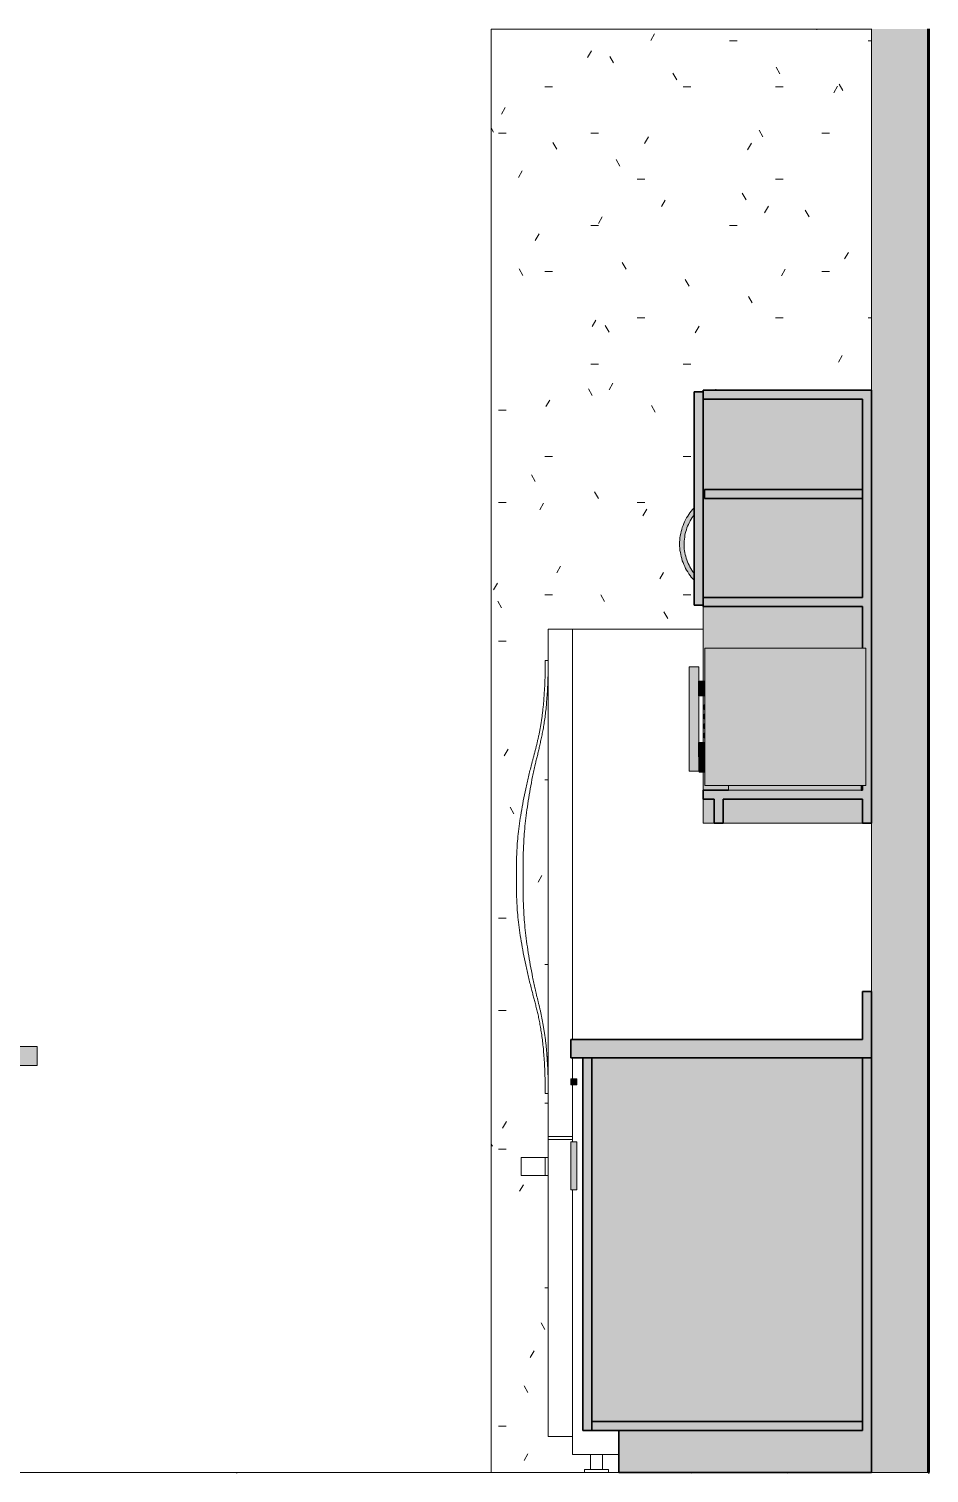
# Model space of a CAD drawing. Header units: inches. Extents: x -1667 to 6641, y -48 to 265.
# Drawn here: x 1097.3 to 1172.1, y 0 to 120 of the extents above; entities that cross this region are included whole.
import ezdxf

# ---------------------------------------------------------------- set-up
doc = ezdxf.new("R2010")
doc.units = ezdxf.units.IN
doc.header["$MEASUREMENT"] = 0
for name, color, linetype, lineweight in [('A-GENM', 13, 'Continuous', 9), ('A-WALL-PATT', 111, 'Continuous', 18), ('C-BLDG-PADS', 91, 'Continuous', 9), ('I-FURN', 30, 'Continuous', 9), ('I-WALL', 2, 'Continuous', 18), ('Q-CASE', 31, 'Continuous', 9), ('Q-SPCQ', 91, 'Continuous', 9)]:
    doc.layers.add(name, color=color, linetype=linetype, lineweight=lineweight)

# ---------------------------------------------------------------- blocks, each defined once
blk = doc.blocks.new('Open Source Metal Building_Exterior_rvt-6-Kitchen - South Elevation')
at = {"layer": 'C-BLDG-PADS'}
h = blk.add_hatch(dxfattribs=at)
h.set_pattern_fill('FP_17', style=0, pattern_type=2)
h.set_pattern_definition([(50, (-2070.098, 0), (13.77135, -1.20496), [1.44, -15.84]), (355, (-2070.098, 0), (-2.66442, 14.44218), [1.152, -12.672]), (100.451, (-2068.95, -0.1), (11.10708, 13.23737), [1.224, -13.462]), (46.184, (-2070.098, 3.84), (20.49128, -3.17785), [2.16, -23.76]), (96.636, (-2068.39, 3.575), (17.94587, 18.70315), [1.836, -20.193]), (351.184, (-2070.098, 3.84), (17.9454, 18.7026), [1.728, -19.008]), (21, (-2068.178, 2.88), (11.46052, -7.73037), [1.44, -15.84]), (326, (-2068.178, 2.88), (4.67135, 13.92315), [1.152, -12.672]), (71.451, (-2067.223, 2.236), (16.13207, 6.19284), [1.224, -13.462]), (37.5, (-2070.098, 0), (0.233123, 6.39175), [0.634, -11.885, 0.634, -12.23, -12.72]), (37.5, (-2070.098, 0), (0.233123, 6.39175), [-25.382, 0.634, -12.086]), (7.5, (-2070.098, 0), (5.05073, 7.57304), [0.634, -6.701, 0.634, -11.597, -4.848]), (7.5, (-2070.098, 0), (5.05073, 7.57304), [-19.565, 0.634, -4.214]), (327.5, (-2074.38, 0), (10.24958, -0.43289), [0.634, -4.166, 0.634, -14.342, -19.872]), (327.5, (-2074.38, 0), (10.24958, -0.43289), [-19.776, 0.634, -19.238]), (317.5, (-2076.3, 0), (11.19739, 1.922144), [0.634, -5.606, 0.634, -9.312, -14.112]), (317.5, (-2076.3, 0), (11.19739, 1.922144), [-16.186, 0.634, -13.478])])
h.paths.add_polyline_path([(-981.54, -0.04), (-897.99, -0.04), (-897.99, 0), (-1120.8, 0), (-1120.8, -0.04), (-988.51, -0.04)], flags=0)
at = {"layer": 'C-BLDG-PADS', "color": 250, "lineweight": 18}
blk.add_line((-897.99, 0), (-1120.8, 0), dxfattribs=at)
blk = doc.blocks.new('Counter Top-L Shaped - 24_ Depth U SHAPED-689926-Kitchen - South Elevation')
at = {"layer": 'Q-CASE'}
h = blk.add_hatch(color=256, dxfattribs=at)
h.paths.add_polyline_path([(-1116.03, 34.5), (-1091.03, 34.5), (-1091.03, 36), (-1115.28, 36), (-1115.28, 40), (-1116.03, 40)], flags=0)
h.paths.add_polyline_path([(-927.78, 34.5), (-902.78, 34.5), (-902.78, 40), (-903.53, 40), (-903.53, 36), (-927.78, 36)], flags=0)
at = {"layer": 'Q-CASE', "lineweight": 30}
for p, q in [((-1115.28, 40), (-1116.03, 40)), ((-1116.03, 40), (-1116.03, 34.5)), ((-1115.28, 36), (-1115.28, 40)), ((-902.78, 40), (-903.53, 40)), ((-903.53, 40), (-903.53, 36)), ((-902.78, 34.5), (-902.78, 40)), ((-1091.03, 36), (-1115.28, 36)), ((-1091.03, 34.5), (-1091.03, 36)), ((-903.53, 36), (-927.78, 36)), ((-927.78, 36), (-927.78, 34.5)), ((-1116.03, 34.5), (-1091.03, 34.5)), ((-927.78, 34.5), (-902.78, 34.5))]:
    blk.add_line(p, q, dxfattribs=at)
blk = doc.blocks.new('Refrigeration-Dacor-Millennia - PF36BNDFBK-518783-Kitchen - South Elevation')
at = {"layer": 'A-GENM', "lineweight": 18}
for p, q in [((-927.65, 70.12), (-929.65, 70.12)), ((-929.65, 70.12), (-929.65, 27.59)), ((-927.65, 36), (-927.65, 70.12)), ((-927.65, 32.75), (-927.65, 34.5)), ((-927.65, 27.5), (-927.65, 32.25)), ((-929.65, 27.59), (-929.65, 3)), ((-927.65, 3), (-927.65, 23.5)), ((-929.65, 3), (-927.65, 3))]:
    blk.add_line(p, q, dxfattribs=at)
at = {"layer": 'A-GENM'}
for p, q in [((-927.65, 70.12), (-929.65, 70.12)), ((-929.65, 70.12), (-929.65, 3)), ((-927.65, 36), (-927.65, 70.12)), ((-929.9, 67.53), (-929.65, 67.53)), ((-927.65, 32.75), (-927.65, 34.5)), ((-929.65, 31.53), (-929.9, 31.53)), ((-927.65, 27.5), (-927.65, 32.25)), ((-929.65, 27.94), (-927.65, 27.94)), ((-929.65, 27.69), (-927.65, 27.69)), ((-931.9, 24.69), (-931.9, 26.19)), ((-931.9, 26.19), (-929.65, 26.19)), ((-929.9, 26.19), (-929.9, 24.69)), ((-929.65, 24.69), (-931.9, 24.69)), ((-927.65, 3), (-927.65, 23.5)), ((-929.65, 3), (-927.65, 3)), ((-926.15, 1.5), (-926.15, 0.25)), ((-925.15, 0.25), (-925.15, 1.5)), ((-926.15, 0.25), (-926.65, 0.25)), ((-926.65, 0.25), (-926.65, 0)), ((-926.15, 0.25), (-925.15, 0.25)), ((-924.65, 0.25), (-925.15, 0.25)), ((-924.65, 0), (-924.65, 0.25))]:
    blk.add_line(p, q, dxfattribs=at)
for points in [[(-929.9, 31.53), (-929.9, 32.12), (-929.92, 32.95), (-929.96, 33.95), (-930.01, 34.63), (-930.06, 35.26), (-930.12, 35.86), (-930.2, 36.4), (-930.28, 36.91), (-930.36, 37.39), (-930.44, 37.76), (-930.5, 38.05), (-930.56, 38.34), (-930.65, 38.67), (-930.73, 39), (-930.8, 39.26), (-930.86, 39.51), (-930.95, 39.82), (-931.06, 40.23), (-931.17, 40.7), (-931.34, 41.37), (-931.6, 42.55), (-931.86, 43.88), (-932.05, 45.12), (-932.16, 45.98), (-932.23, 46.77), (-932.27, 47.51), (-932.3, 48.2), (-932.3, 48.87), (-932.3, 49.53), (-932.3, 50.19), (-932.3, 50.86), (-932.27, 51.56), (-932.23, 52.29), (-932.16, 53.09), (-932.05, 53.95), (-931.91, 54.87), (-931.73, 55.85), (-931.53, 56.85), (-931.34, 57.69), (-931.17, 58.37), (-931.07, 58.79), (-930.98, 59.12), (-930.91, 59.37), (-930.85, 59.62), (-930.78, 59.87), (-930.71, 60.13), (-930.65, 60.39), (-930.58, 60.66), (-930.52, 60.94), (-930.45, 61.23), (-930.39, 61.52), (-930.33, 61.83), (-930.28, 62.15), (-930.22, 62.49), (-930.17, 62.84), (-930.13, 63.21), (-930.08, 63.6), (-930.04, 64.01), (-930.01, 64.44), (-929.98, 64.89), (-929.94, 65.52), (-929.91, 66.38), (-929.9, 67.14), (-929.9, 67.53)], [(-929.65, 67.53), (-929.65, 66.94), (-929.67, 66.11), (-929.71, 65.12), (-929.76, 64.43), (-929.81, 63.8), (-929.87, 63.21), (-929.94, 62.66), (-930.02, 62.15), (-930.1, 61.67), (-930.18, 61.3), (-930.24, 61.01), (-930.3, 60.73), (-930.37, 60.39), (-930.45, 60.07), (-930.51, 59.81), (-930.57, 59.55), (-930.65, 59.24), (-930.75, 58.83), (-930.85, 58.37), (-930.99, 57.7), (-931.22, 56.51), (-931.42, 55.18), (-931.57, 53.95), (-931.65, 53.09), (-931.7, 52.3), (-931.73, 51.56), (-931.75, 50.86), (-931.75, 50.19), (-931.75, 49.53), (-931.75, 48.87), (-931.75, 48.2), (-931.73, 47.51), (-931.7, 46.77), (-931.65, 45.98), (-931.57, 45.12), (-931.46, 44.19), (-931.32, 43.22), (-931.15, 42.21), (-930.99, 41.37), (-930.85, 40.7), (-930.76, 40.28), (-930.68, 39.94), (-930.62, 39.69), (-930.56, 39.45), (-930.5, 39.19), (-930.44, 38.93), (-930.37, 38.67), (-930.31, 38.4), (-930.25, 38.12), (-930.19, 37.83), (-930.13, 37.54), (-930.08, 37.23), (-930.02, 36.91), (-929.97, 36.57), (-929.92, 36.22), (-929.87, 35.85), (-929.83, 35.46), (-929.79, 35.05), (-929.76, 34.62), (-929.73, 34.18), (-929.69, 33.54), (-929.66, 32.68), (-929.65, 31.93), (-929.65, 31.53)]]:
    blk.add_open_spline(points, degree=3, knots=[-1, -1, -1, -1, -0.977941, -0.966912, -0.955882, -0.944853, -0.933824, -0.922794, -0.911765, -0.900735, -0.889706, -0.884191, -0.878676, -0.867647, -0.856618, -0.851103, -0.845588, -0.834559, -0.823529, -0.808824, -0.794118, -0.764706, -0.705882, -0.676471, -0.647059, -0.617647, -0.588235, -0.558824, -0.529412, -0.5, -0.470588, -0.441176, -0.411765, -0.382353, -0.352941, -0.323529, -0.294118, -0.264706, -0.235294, -0.205882, -0.191176, -0.176471, -0.169118, -0.161765, -0.154412, -0.147059, -0.139706, -0.132353, -0.125, -0.117647, -0.110294, -0.102941, -0.095588, -0.088235, -0.080882, -0.073529, -0.066176, -0.058824, -0.051471, -0.044118, -0.036765, -0.029412, -0.014706, 0, 0, 0, 0], dxfattribs=at)
at = {"layer": 'Q-SPCQ'}
for p, q in [((-927.65, 36), (-927.65, 70.12)), ((-927.65, 70.12), (-916.78, 70.12)), ((-927.65, 32.75), (-927.65, 34.5)), ((-927.65, 27.5), (-927.65, 32.25)), ((-927.65, 1.5), (-927.65, 23.5)), ((-923.78, 1.5), (-927.65, 1.5))]:
    blk.add_line(p, q, dxfattribs=at)
blk = doc.blocks.new('Base Cabinet-Double Door _ 2 Drawer - 33_-581383-Kitchen - South Elevation')
at = {"layer": 'Q-CASE'}
h = blk.add_hatch(color=256, dxfattribs=at)
h.paths.add_polyline_path([(-923.78, 0), (-902.78, 0), (-902.78, 34.5), (-903.53, 34.5), (-903.53, 3.5), (-923.78, 3.5)], flags=0)
h.paths.add_polyline_path([(-926.03, 3.5), (-926.03, 34.5), (-926.78, 34.5), (-926.78, 3.5)], flags=0)
for points in [[(-926.03, 4.25), (-903.53, 4.25), (-903.53, 34.5), (-926.03, 34.5), (-926.03, 29.98)], [(-927.28, 32.25), (-927.28, 32.75), (-927.78, 32.75), (-927.78, 32.25)], [(-927.28, 23.5), (-927.28, 27.5), (-927.78, 27.5), (-927.78, 23.5)], [(-903.53, 3.5), (-903.53, 4.25), (-926.03, 4.25), (-926.03, 3.5)]]:
    blk.add_hatch(color=256, dxfattribs=at).paths.add_polyline_path(points, flags=0)
at = {"layer": 'Q-CASE', "lineweight": 30}
for p, q in [((-926.03, 34.5), (-926.78, 34.5)), ((-926.78, 34.5), (-926.78, 3.5)), ((-926.03, 3.5), (-926.03, 34.5)), ((-903.53, 34.5), (-903.53, 3.5)), ((-902.78, 34.5), (-903.53, 34.5)), ((-902.78, 0), (-902.78, 34.5)), ((-903.53, 4.25), (-926.03, 4.25)), ((-926.03, 4.25), (-926.03, 3.5)), ((-903.53, 3.5), (-903.53, 4.25)), ((-926.78, 3.5), (-926.03, 3.5)), ((-926.03, 3.5), (-903.53, 3.5)), ((-903.53, 3.5), (-923.78, 3.5)), ((-923.78, 3.5), (-923.78, 0)), ((-923.78, 0), (-902.78, 0))]:
    blk.add_line(p, q, dxfattribs=at)
at = {"layer": 'Q-CASE'}
for p, q in [((-927.78, 32.25), (-927.78, 32.75)), ((-927.78, 32.75), (-927.28, 32.75)), ((-927.28, 32.75), (-927.28, 32.25)), ((-927.28, 32.25), (-927.78, 32.25)), ((-927.78, 23.5), (-927.78, 27.5)), ((-927.78, 27.5), (-927.28, 27.5)), ((-927.28, 27.5), (-927.28, 23.5)), ((-927.28, 23.5), (-927.78, 23.5))]:
    blk.add_line(p, q, dxfattribs=at)
blk = doc.blocks.new('293304 - 293304 2-686755-Kitchen - South Elevation')
at = {"layer": 'Q-CASE'}
for points in [[(-917.53, 72.12), (-916.78, 72.12), (-916.78, 89.87), (-917.53, 89.87), (-917.53, 75.01)], [(-902.78, 54), (-902.78, 90), (-916.78, 90), (-916.78, 89.25), (-903.53, 89.25), (-903.53, 72.75), (-916.78, 72.75), (-916.78, 72), (-903.53, 72), (-903.53, 68.56), (-903.24, 68.56), (-903.24, 57.14), (-903.53, 57.14), (-903.53, 56.75), (-916.78, 56.75), (-916.78, 56), (-915.85, 56), (-915.85, 54), (-915.1, 54), (-915.1, 56), (-903.53, 56), (-903.53, 54)], [(-903.53, 81), (-903.53, 81.75), (-916.65, 81.75), (-916.65, 81), (-911.91, 81)], [(-917.53, 74.21), (-917.53, 74.47), (-918.08, 75.29), (-918.43, 76.22), (-918.54, 77.2), (-918.43, 78.18), (-918.08, 79.11), (-917.53, 79.96), (-917.53, 80.19), (-918.36, 78.96), (-918.7, 77.69), (-918.69, 76.71), (-918.36, 75.44), (-918.06, 74.97)], [(-917.53, 74.47), (-917.53, 74.74), (-918.17, 76), (-918.34, 76.74), (-918.36, 77.57), (-918.16, 78.44), (-917.53, 79.66), (-917.53, 79.93), (-918.08, 79.11), (-918.43, 78.18), (-918.54, 77.2), (-918.39, 76.13), (-918.08, 75.29), (-917.63, 74.62)], [(-916.78, 54), (-915.85, 54), (-915.85, 56), (-916.78, 56)], [(-903.53, 54), (-903.53, 56), (-915.1, 56), (-915.1, 54), (-904.28, 54)]]:
    blk.add_hatch(color=256, dxfattribs=at).paths.add_polyline_path(points, flags=0)
h = blk.add_hatch(color=256, dxfattribs=at)
h.paths.add_polyline_path([(-916.78, 56.75), (-914.66, 56.75), (-914.66, 57.14), (-916.63, 57.14), (-916.63, 58.23), (-916.78, 58.23), (-916.78, 57.14)], flags=0)
h.paths.add_polyline_path([(-903.63, 56.75), (-903.53, 56.75), (-903.53, 57.14), (-903.63, 57.14), (-903.63, 56.87)], flags=0)
h.paths.add_polyline_path([(-916.78, 60.69), (-916.63, 60.69), (-916.63, 61.08), (-916.7, 61.08), (-916.7, 61.47), (-916.63, 61.47), (-916.63, 61.87), (-916.7, 61.87), (-916.7, 62.26), (-916.63, 62.26), (-916.63, 62.66), (-916.7, 62.66), (-916.7, 63.05), (-916.63, 63.05), (-916.63, 63.44), (-916.7, 63.44), (-916.7, 63.84), (-916.63, 63.84), (-916.63, 64.59), (-916.78, 64.59), (-916.78, 61.08)], flags=0)
h.paths.add_polyline_path([(-916.63, 65.79), (-916.63, 68.56), (-903.53, 68.56), (-903.53, 72), (-916.78, 72), (-916.78, 65.79)], flags=0)
h.paths.add_polyline_path([(-911.91, 72.75), (-903.53, 72.75), (-903.53, 81), (-916.65, 81), (-916.65, 81.75), (-903.53, 81.75), (-903.53, 89.25), (-916.78, 89.25), (-916.78, 72.75)], flags=0)
at = {"layer": 'Q-CASE', "lineweight": 30}
for p, q in [((-916.78, 89.87), (-917.53, 89.87)), ((-917.53, 89.87), (-917.53, 72.12)), ((-902.78, 90), (-916.78, 90)), ((-916.78, 90), (-916.78, 89.25)), ((-916.78, 72.12), (-916.78, 89.87)), ((-916.78, 89.25), (-903.53, 89.25)), ((-903.53, 89.25), (-903.53, 72.75)), ((-902.78, 54), (-902.78, 90)), ((-903.53, 81.75), (-916.65, 81.75)), ((-916.65, 81.75), (-916.65, 81)), ((-903.53, 81), (-903.53, 81.75)), ((-916.65, 81), (-903.53, 81)), ((-917.53, 72.12), (-916.78, 72.12)), ((-903.53, 72.75), (-916.78, 72.75)), ((-916.78, 72.75), (-916.78, 72)), ((-916.78, 72), (-903.53, 72)), ((-903.53, 72), (-903.53, 68.56)), ((-914.66, 56.75), (-916.78, 56.75)), ((-916.78, 56.75), (-916.78, 56)), ((-903.53, 56.75), (-903.63, 56.75)), ((-903.53, 57.14), (-903.53, 56.75)), ((-916.78, 56), (-915.85, 56)), ((-915.85, 56), (-915.85, 54)), ((-915.1, 54), (-915.1, 56)), ((-915.1, 56), (-903.53, 56)), ((-903.53, 56), (-903.53, 54)), ((-915.85, 54), (-915.1, 54)), ((-903.53, 54), (-902.78, 54))]:
    blk.add_line(p, q, dxfattribs=at)
at = {"layer": 'Q-CASE'}
for p, q in [((-916.78, 72), (-916.78, 65.79)), ((-916.78, 64.59), (-916.78, 60.69)), ((-916.78, 58.23), (-916.78, 56.75)), ((-916.78, 54), (-916.78, 56)), ((-915.85, 54), (-916.78, 54)), ((-903.53, 54), (-915.1, 54))]:
    blk.add_line(p, q, dxfattribs=at)
at = {"layer": 'Q-CASE', "flags": 128}
for points in [[(-917.53, 80.21), (-917.65, 80.08), (-917.76, 79.94), (-917.87, 79.81), (-917.97, 79.66), (-918.06, 79.52), (-918.15, 79.37), (-918.24, 79.21), (-918.32, 79.06), (-918.39, 78.9), (-918.45, 78.74), (-918.51, 78.57), (-918.56, 78.4), (-918.61, 78.24), (-918.64, 78.07), (-918.68, 77.89), (-918.7, 77.72), (-918.72, 77.55), (-918.73, 77.37), (-918.73, 77.2), (-918.73, 77.02), (-918.72, 76.85), (-918.7, 76.67), (-918.67, 76.5), (-918.64, 76.33), (-918.6, 76.16), (-918.56, 75.99), (-918.51, 75.82), (-918.45, 75.66), (-918.38, 75.5), (-918.31, 75.34), (-918.24, 75.18), (-918.15, 75.03), (-918.06, 74.88), (-917.97, 74.73), (-917.86, 74.59), (-917.76, 74.45), (-917.64, 74.32), (-917.53, 74.19)], [(-917.53, 74.77), (-917.62, 74.89), (-917.71, 75.02), (-917.79, 75.16), (-917.87, 75.3), (-917.94, 75.44), (-918.01, 75.58), (-918.07, 75.73), (-918.13, 75.88), (-918.18, 76.03), (-918.22, 76.19), (-918.26, 76.34), (-918.29, 76.5), (-918.32, 76.65), (-918.34, 76.81), (-918.35, 76.97), (-918.35, 77.13), (-918.35, 77.29), (-918.35, 77.45), (-918.33, 77.61), (-918.31, 77.77), (-918.29, 77.93), (-918.26, 78.08), (-918.22, 78.24), (-918.17, 78.39), (-918.12, 78.54), (-918.07, 78.69), (-918, 78.84), (-917.93, 78.98), (-917.86, 79.12), (-917.78, 79.26), (-917.7, 79.4), (-917.6, 79.53), (-917.53, 79.63)]]:
    blk.add_lwpolyline(points, dxfattribs=at)
at = {"layer": 'Q-CASE'}
for points in [[(-917.53, 80.19), (-917.53, 80.19), (-917.53, 80.19), (-917.53, 80.2), (-917.53, 80.2), (-917.53, 80.21), (-917.53, 80.2), (-917.53, 80.2), (-917.53, 80.19), (-917.53, 80.19), (-917.53, 80.19)], [(-917.53, 74.21), (-917.53, 74.21), (-917.53, 74.21), (-917.53, 74.2), (-917.53, 74.2), (-917.53, 74.19), (-917.53, 74.2), (-917.53, 74.2), (-917.53, 74.21), (-917.53, 74.21), (-917.53, 74.21)]]:
    blk.add_open_spline(points, degree=3, knots=[0.4, 0.4, 0.4, 0.4, 0.4125, 0.425, 0.45, 0.5, 0.55, 0.575, 0.5875, 0.6, 0.6, 0.6, 0.6], dxfattribs=at)
blk = doc.blocks.new('M_Counter Top-Island - 1220mm Depth-640051-Kitchen - South Elevation')
at = {"layer": 'Q-CASE'}
blk.add_hatch(color=256, dxfattribs=at).paths.add_polyline_path([(-988.51, 33.86), (-972.15, 33.86), (-972.15, 35.43), (-1046.65, 35.43), (-1046.65, 33.86), (-995.47, 33.86)], flags=0)
for p, q in [((-1046.65, 35.43), (-972.15, 35.43)), ((-1046.65, 35.43), (-1046.65, 33.86)), ((-972.15, 33.86), (-972.15, 35.43)), ((-972.15, 33.86), (-1046.65, 33.86))]:
    blk.add_line(p, q, dxfattribs=at)
blk = doc.blocks.new('Small_Microwave_14381 - Small_Microwave_14381-V22-Kitchen - South Elevation')
at = {"layer": 'I-FURN'}
for points in [[(-909.93, 57.14), (-909.93, 68.56), (-916.63, 68.56), (-916.63, 57.14), (-911.91, 57.14)], [(-909.93, 57.14), (-903.24, 57.14), (-903.24, 68.56), (-909.93, 68.56), (-909.93, 60)], [(-917.63, 58.32), (-917.53, 58.32), (-917.53, 66.99), (-917.93, 66.99), (-917.91, 58.32), (-917.73, 58.32)], [(-917.53, 58.32), (-917.14, 58.32), (-917.16, 59.51), (-917.17, 59.51), (-917.15, 60.69), (-917.14, 60.69), (-917.15, 64.59), (-917.17, 64.59), (-917.15, 65.79), (-917.14, 65.79), (-917.15, 66.99), (-917.53, 66.99), (-917.53, 60)], [(-917.17, 64.59), (-916.63, 64.59), (-916.63, 65.79), (-917.17, 65.79)], [(-916.63, 63.44), (-916.63, 63.84), (-916.7, 63.84), (-916.7, 63.44)], [(-916.63, 62.66), (-916.63, 63.05), (-916.7, 63.05), (-916.7, 62.66)], [(-916.63, 61.87), (-916.63, 62.26), (-916.7, 62.26), (-916.7, 61.87)], [(-916.63, 61.08), (-916.63, 61.47), (-916.7, 61.47), (-916.7, 61.08)], [(-917.14, 59.51), (-917.12, 59.51), (-917.12, 59.81), (-916.63, 59.81), (-916.63, 60.69), (-917.17, 60.69), (-917.17, 59.51)], [(-917.12, 59.02), (-916.63, 59.02), (-916.63, 59.81), (-917.12, 59.81), (-917.12, 59.23)], [(-916.63, 58.23), (-916.63, 59.02), (-917.12, 59.02), (-917.12, 58.23)], [(-909.93, 56.75), (-909.93, 57.14), (-914.66, 57.14), (-914.66, 56.75), (-911.91, 56.75)], [(-903.63, 56.75), (-903.63, 57.14), (-909.93, 57.14), (-909.93, 56.75)]]:
    blk.add_hatch(color=256, dxfattribs=at).paths.add_polyline_path(points, flags=0)
for p, q in [((-916.63, 68.56), (-909.93, 68.56)), ((-916.63, 57.14), (-916.63, 68.56)), ((-909.93, 68.56), (-903.24, 68.56)), ((-903.24, 68.56), (-903.24, 57.14)), ((-917.93, 66.99), (-917.93, 58.32)), ((-917.93, 66.99), (-917.53, 66.99)), ((-917.53, 66.99), (-917.14, 66.99)), ((-917.14, 58.32), (-917.14, 66.99)), ((-917.17, 65.79), (-916.63, 65.79)), ((-917.17, 65.79), (-917.17, 64.59)), ((-916.63, 64.59), (-917.17, 64.59)), ((-916.7, 63.44), (-916.7, 63.84)), ((-916.63, 63.84), (-916.7, 63.84)), ((-916.7, 63.44), (-916.63, 63.44)), ((-916.7, 62.66), (-916.7, 63.05)), ((-916.63, 63.05), (-916.7, 63.05)), ((-916.7, 62.66), (-916.63, 62.66)), ((-916.7, 61.87), (-916.7, 62.26)), ((-916.63, 62.26), (-916.7, 62.26)), ((-916.7, 61.87), (-916.63, 61.87)), ((-916.7, 61.08), (-916.7, 61.47)), ((-916.63, 61.47), (-916.7, 61.47)), ((-917.17, 60.69), (-916.63, 60.69)), ((-917.17, 60.69), (-917.17, 59.51)), ((-916.7, 61.08), (-916.63, 61.08)), ((-917.14, 59.51), (-917.17, 59.51)), ((-916.63, 59.81), (-917.12, 59.81)), ((-917.12, 59.02), (-917.12, 59.81)), ((-917.12, 58.23), (-917.12, 59.02)), ((-917.53, 58.32), (-917.93, 58.32)), ((-917.14, 58.32), (-917.53, 58.32)), ((-917.12, 58.23), (-916.63, 58.23)), ((-909.93, 57.14), (-916.63, 57.14)), ((-914.66, 57.14), (-914.66, 56.75)), ((-909.93, 56.75), (-914.66, 56.75)), ((-903.24, 57.14), (-909.93, 57.14)), ((-903.63, 56.75), (-909.93, 56.75)), ((-903.63, 56.75), (-903.63, 57.14))]:
    blk.add_line(p, q, dxfattribs=at)

msp = doc.modelspace()

# ---------------------------------------------------------------- hatches: boundary and pattern name
at = {"layer": 'A-WALL-PATT', "lineweight": 9}
h = msp.add_hatch(dxfattribs=at)
h.set_pattern_fill('FP_16', color=256, style=0, pattern_type=2)
h.set_pattern_definition([(0, (-2070.098, 0), (15.36, 3.84), [0.634, -10.886, 0.634, -10.886, -61.44]), (0, (-2070.098, 0), (15.36, 3.84), [-23.04, 0.634, -22.406, 0.634, -10.886, -26.88]), (0, (-2070.098, 0), (15.36, 3.84), [-57.6, 0.634, -7.046, 0.634, -18.566]), (120, (-2064.338, 1.92), (-11.0055376, 11.38215), [0.634, -10.886, 0.634, -10.886, -61.44]), (120, (-2064.338, 1.92), (-11.0055376, 11.38215), [-23.04, 0.634, -22.406, 0.634, -10.886, -26.88]), (120, (-2064.338, 1.92), (-11.0055376, 11.38215), [-57.6, 0.634, -7.046, 0.634, -18.566]), (240, (-2062.418, 9.6), (-4.3544624, -15.22215), [0.634, -10.886, 0.634, -10.886, -61.44]), (240, (-2062.418, 9.6), (-4.3544624, -15.22215), [-23.04, 0.634, -22.406, 0.634, -10.886, -26.88]), (240, (-2062.418, 9.6), (-4.3544624, -15.22215), [-57.6, 0.634, -7.046, 0.634, -18.566])])
h.paths.add_polyline_path([(1140.45, 31.53), (1140.45, 67.53), (1140.4, 65.37), (1140.27, 63.6), (1140.01, 61.83), (1139.82, 60.82), (1139.05, 57.41), (1138.8, 55.98), (1138.78, 55.85), (1138.54, 53.96), (1138.4, 52.3), (1138.35, 50.86), (1138.35, 48.74), (1138.37, 47.5), (1138.46, 45.96), (1138.55, 44.99), (1138.65, 44.18), (1138.8, 43.08), (1139.05, 41.65), (1139.14, 41.2), (1139.58, 39.27), (1139.85, 38.12), (1140.08, 36.91), (1140.27, 35.46), (1140.4, 33.69)], flags=0)
h.paths.add_polyline_path([(1135.7, 0), (1143.45, 0), (1143.45, 0.25), (1143.95, 0.25), (1143.95, 1.5), (1142.45, 1.5), (1142.45, 3), (1140.45, 3), (1140.45, 24.69), (1138.2, 24.69), (1138.2, 26.19), (1140.45, 26.19), (1140.45, 31.53), (1140.2, 31.53), (1140.15, 33.7), (1140.01, 35.46), (1139.82, 36.91), (1139.58, 38.12), (1138.54, 42.4), (1138.37, 43.21), (1138.07, 44.99), (1138.05, 45.1), (1137.94, 45.96), (1137.87, 46.76), (1137.8, 48.2), (1137.8, 50.19), (1137.83, 51.56), (1137.89, 52.49), (1137.94, 53.1), (1138.05, 53.96), (1138.19, 54.88), (1138.54, 56.67), (1138.8, 57.86), (1139.6, 61.04), (1139.85, 62.36), (1140.01, 63.6), (1140.15, 65.37), (1140.2, 67.53), (1140.45, 67.53), (1140.45, 70.12), (1153.32, 70.12), (1153.32, 72.12), (1152.57, 72.12), (1152.57, 74.21), (1151.83, 75.29), (1151.74, 75.44), (1151.41, 76.71), (1151.42, 77.77), (1151.74, 78.96), (1152.57, 80.19), (1152.57, 89.87), (1153.32, 89.87), (1153.32, 90), (1167.32, 90.02), (1167.32, 120), (1135.7, 120), (1135.7, 3)], flags=0)
h.paths.add_polyline_path([(1146.32, 0), (1146.32, 1.5), (1144.95, 1.5), (1144.95, 0.25), (1145.45, 0.25), (1145.45, 0)], flags=0)
h.paths.add_polyline_path([(1152.57, 74.74), (1152.57, 79.66), (1151.93, 78.4), (1151.74, 77.55), (1151.77, 76.71), (1151.94, 75.96), (1152.46, 74.97)], flags=0)
at = {"layer": 'I-WALL'}
for points in [[(1172.07, 0), (1172.07, 120.03), (1167.32, 120.03), (1167.32, 0)], [(1172.07, 0), (1172.11, 0.02), (1172.11, 120.03), (1172.07, 120.03), (1172.07, 29.98)]]:
    msp.add_hatch(color=256, dxfattribs=at).paths.add_polyline_path(points, flags=0)

# ---------------------------------------------------------------- linework, layer by layer
for p, q in [((1167.32, 120), (1135.7, 120)), ((1135.7, 120), (1135.7, 0)), ((1167.32, 120.03), (1167.32, 0)), ((1167.32, 0), (1172.07, 0))]:
    msp.add_line(p, q, dxfattribs=at)
at = {"layer": 'I-WALL', "lineweight": 60}
for p, q in [((1172.07, 120.03), (1172.07, 0)), ((1172.07, 0), (1172.11, 0))]:
    msp.add_line(p, q, dxfattribs=at)

# ---------------------------------------------------------------- block references
at = {"color": 90, "lineweight": 5}
msp.add_blockref('Open Source Metal Building_Exterior_rvt-6-Kitchen - South Elevation', (2070.1, 0), dxfattribs=at)
at = {"layer": 'I-FURN'}
msp.add_blockref('Small_Microwave_14381 - Small_Microwave_14381-V22-Kitchen - South Elevation', (2070.1, 0), dxfattribs=at)
at = {"layer": 'Q-CASE'}
for name in ['293304 - 293304 2-686755-Kitchen - South Elevation', 'Counter Top-L Shaped - 24_ Depth U SHAPED-689926-Kitchen - South Elevation', 'M_Counter Top-Island - 1220mm Depth-640051-Kitchen - South Elevation', 'Base Cabinet-Double Door _ 2 Drawer - 33_-581383-Kitchen - South Elevation']:
    msp.add_blockref(name, (2070.1, 0), dxfattribs=at)
at = {"layer": 'Q-SPCQ'}
msp.add_blockref('Refrigeration-Dacor-Millennia - PF36BNDFBK-518783-Kitchen - South Elevation', (2070.1, 0), dxfattribs=at)

doc.saveas('drawing.dxf')
